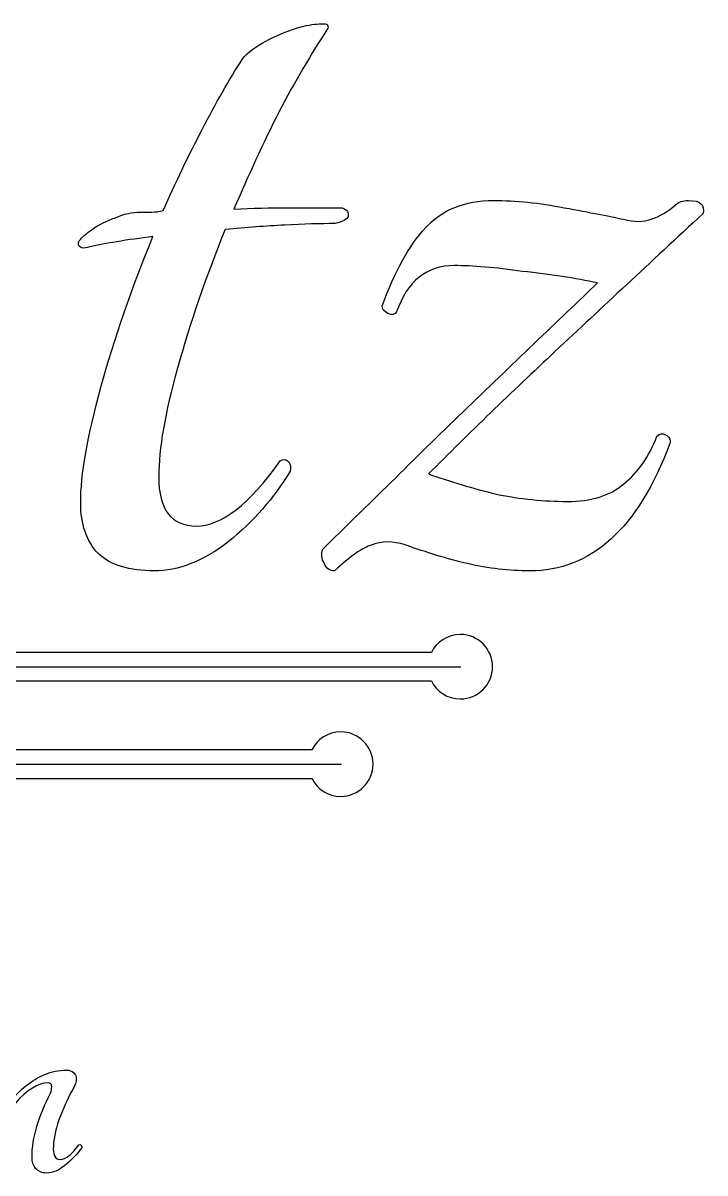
# Model space of a CAD drawing. Extents: x 18 to 132, y 20 to 130.
# Drawn here: x 108.37 to 132.34, y 23.43 to 63.81 of the extents above; entities that cross this region are included whole.
import ezdxf

# ---------------------------------------------------------------- set-up
doc = ezdxf.new("R2010")
doc.units = 0
doc.layers.add('Ebene_1', color=7, linetype='CONTINUOUS')

msp = doc.modelspace()

# ---------------------------------------------------------------- linework, layer by layer
at = {"layer": 'Ebene_1', "color": 7}
for p, q in [((112.481011, 57.169905), (112.887411, 57.169905)), ((117.713411, 57.322305), (119.593011, 57.322305)), ((119.593011, 57.322305), (119.593011, 57.322305)), ((122.619864, 47.975106), (122.619864, 47.975106)), ((122.72222, 41.706902), (27.277922, 41.706902)), ((26.280791, 41.206773), (123.75921, 41.206773)), ((27.277922, 40.706963), (122.72222, 40.706963)), ((118.52145, 38.2854), (31.478699, 38.2854)), ((30.48141, 37.78609), (119.55859, 37.78609)), ((31.478182, 37.28495), (118.52145, 37.28495)), ((110.339458, 24.419176), (110.339458, 24.419168))]:
    msp.add_line(p, q, dxfattribs=at)
for points in [[(118.780211, 63.773905), (119.017278, 63.807772), (119.118878, 63.756972), (119.085011, 63.621505)], [(116.900611, 63.164305), (117.273144, 63.367505), (117.628744, 63.519905), (117.967411, 63.621505)], [(119.085011, 63.621505), (118.509278, 62.740972), (117.933544, 61.758838), (117.357811, 60.675105)], [(117.967411, 63.621505), (118.306078, 63.723105), (118.577011, 63.773905), (118.780211, 63.773905)], [(116.087811, 62.554705), (116.291011, 62.791772), (116.561944, 62.994972), (116.900611, 63.164305)], [(114.665411, 60.065505), (115.139544, 60.979905), (115.613678, 61.809638), (116.087811, 62.554705)], [(117.357811, 60.675105), (116.815944, 59.591372), (116.291011, 58.456838), (115.783011, 57.271505)], [(113.293811, 57.220705), (113.734078, 58.202838), (114.191278, 59.151105), (114.665411, 60.065505)], [(122.518264, 56.611105), (123.093997, 57.254572), (123.889864, 57.576305), (124.905864, 57.576305)], [(124.905864, 57.576305), (125.684797, 57.576305), (126.514531, 57.491638), (127.395064, 57.322305)], [(130.443064, 56.915905), (130.747864, 57.017505), (131.035731, 57.186838), (131.306664, 57.423905)], [(131.306664, 57.423905), (131.408264, 57.525505), (131.560664, 57.576305), (131.763864, 57.576305)], [(131.763864, 57.576305), (132.170264, 57.576305), (132.339597, 57.423905), (132.271864, 57.119105)], [(110.804611, 56.560305), (111.041678, 56.729638), (111.312611, 56.865105), (111.617411, 56.966705)], [(111.617411, 56.966705), (111.922211, 57.102172), (112.210078, 57.169905), (112.481011, 57.169905)], [(112.887411, 57.169905), (113.022878, 57.169905), (113.158344, 57.186838), (113.293811, 57.220705)], [(115.783011, 57.271505), (116.426478, 57.305372), (117.069944, 57.322305), (117.713411, 57.322305)], [(119.796211, 57.017505), (119.762344, 56.915905), (119.609944, 56.831238), (119.339011, 56.763505)], [(119.593011, 57.322305), (119.762344, 57.254572), (119.830078, 57.152972), (119.796211, 57.017505)], [(132.271864, 57.119105), (130.409197, 55.391906), (128.681997, 53.783239), (127.090264, 52.293106)], [(127.395064, 57.322305), (128.309464, 57.152972), (129.003731, 57.017505), (129.477864, 56.915905)], [(110.347411, 56.153905), (110.449011, 56.289372), (110.601411, 56.424838), (110.804611, 56.560305)], [(115.478211, 56.560305), (114.800878, 54.900839), (114.242078, 53.275239), (113.801811, 51.683506)], [(117.561011, 56.712705), (116.917544, 56.678838), (116.223278, 56.628038), (115.478211, 56.560305)], [(119.339011, 56.763505), (118.831011, 56.763505), (118.238344, 56.746572), (117.561011, 56.712705)], [(120.994264, 53.867906), (121.434531, 55.087106), (121.942531, 56.001506), (122.518264, 56.611105)], [(129.477864, 56.915905), (129.850397, 56.814305), (130.172131, 56.814305), (130.443064, 56.915905)], [(110.499811, 55.899905), (110.330478, 55.933772), (110.279678, 56.018438), (110.347411, 56.153905)], [(112.938211, 56.306305), (112.057678, 56.204705), (111.244878, 56.069238), (110.499811, 55.899905)], [(111.109411, 51.023106), (111.583544, 52.750306), (112.193144, 54.511372), (112.938211, 56.306305)], [(123.534264, 55.290306), (122.552131, 55.290306), (121.874797, 54.748439), (121.502264, 53.664706)], [(125.921864, 55.087106), (124.973597, 55.222573), (124.177731, 55.290306), (123.534264, 55.290306)], [(128.563464, 54.680706), (127.784531, 54.850039), (126.903997, 54.985506), (125.921864, 55.087106)], [(126.328264, 52.547106), (127.141064, 53.326039), (127.886131, 54.037239), (128.563464, 54.680706)], [(121.197464, 53.613906), (121.061997, 53.681639), (120.994264, 53.766306), (120.994264, 53.867906)], [(121.502264, 53.664706), (121.434531, 53.563106), (121.332931, 53.546173), (121.197464, 53.613906)], [(123.839064, 50.159506), (124.685731, 50.972306), (125.515464, 51.768173), (126.328264, 52.547106)], [(127.090264, 52.293106), (125.532397, 50.836839), (124.042264, 49.397506), (122.619864, 47.975106)], [(113.801811, 51.683506), (113.361544, 50.125639), (113.141411, 48.855639), (113.141411, 47.873506)], [(110.398211, 46.959106), (110.398211, 47.941239), (110.635278, 49.295906), (111.109411, 51.023106)], [(121.299064, 47.670306), (122.145731, 48.516973), (122.992397, 49.346706), (123.839064, 50.159506)], [(129.477864, 47.619506), (129.985864, 48.025906), (130.375331, 48.584706), (130.646264, 49.295906)], [(130.646264, 49.295906), (130.747864, 49.397506), (130.849464, 49.414439), (130.951064, 49.346706)], [(130.951064, 49.346706), (131.086531, 49.278973), (131.137331, 49.177373), (131.103464, 49.041906)], [(131.103464, 49.041906), (129.985864, 46.061639), (128.343331, 44.571506), (126.175864, 44.571506)], [(117.408611, 48.432306), (117.510211, 48.500039), (117.594878, 48.500039), (117.662611, 48.432306)], [(114.462211, 46.146306), (115.342744, 46.146306), (116.324878, 46.908306), (117.408611, 48.432306)], [(117.764211, 48.076706), (117.188478, 47.128439), (116.460344, 46.298706), (115.579811, 45.587506)], [(117.662611, 48.432306), (117.764211, 48.364573), (117.798078, 48.246039), (117.764211, 48.076706)], [(113.141411, 47.873506), (113.141411, 46.722039), (113.581678, 46.146306), (114.462211, 46.146306)], [(118.911464, 45.333506), (119.656531, 46.078573), (120.452397, 46.857506), (121.299064, 47.670306)], [(122.619864, 47.975106), (123.398797, 47.704173), (124.194664, 47.467106), (125.007464, 47.263906)], [(125.007464, 47.263906), (125.854131, 47.094573), (126.683864, 47.009906), (127.496664, 47.009906)], [(127.496664, 47.009906), (128.343331, 47.009906), (129.003731, 47.213106), (129.477864, 47.619506)], [(111.007811, 45.181106), (110.601411, 45.621373), (110.398211, 46.214039), (110.398211, 46.959106)], [(115.579811, 45.587506), (114.699278, 44.910173), (113.835678, 44.571506), (112.989011, 44.571506)], [(118.962264, 44.825506), (118.860664, 44.994839), (118.843731, 45.164173), (118.911464, 45.333506)], [(120.638664, 45.485906), (120.299997, 45.384306), (119.859731, 45.079506), (119.317864, 44.571506)], [(121.807064, 45.485906), (121.366797, 45.621373), (120.977331, 45.621373), (120.638664, 45.485906)], [(123.991464, 44.825506), (123.280264, 44.994839), (122.552131, 45.214973), (121.807064, 45.485906)], [(112.989011, 44.571506), (112.108478, 44.571506), (111.448078, 44.774706), (111.007811, 45.181106)], [(119.317864, 44.571506), (119.148531, 44.571506), (119.029997, 44.656173), (118.962264, 44.825506)], [(126.175864, 44.571506), (125.464664, 44.571506), (124.736531, 44.656173), (123.991464, 44.825506)], [(123.73818, 42.339939), (123.29333, 42.339939), (122.90739, 42.081344), (122.72222, 41.706902)], [(124.873, 41.207191), (124.873, 41.831332), (124.36232, 42.339939), (123.73818, 42.339939)], [(123.73818, 40.074444), (124.36232, 40.074444), (124.873, 40.583052), (124.873, 41.207191)], [(122.72222, 40.706963), (122.90744, 40.332661), (123.29344, 40.074444), (123.73818, 40.074444)], [(119.53896, 38.91999), (119.09404, 38.91999), (118.70715, 38.6605), (118.52145, 38.2854)], [(120.6717, 37.78517), (120.6717, 38.40931), (120.1631, 38.91999), (119.53896, 38.91999)], [(119.53896, 36.65243), (120.1631, 36.65243), (120.6717, 37.16105), (120.6717, 37.78517)], [(118.52145, 37.28495), (118.70723, 36.91064), (119.09421, 36.65243), (119.53896, 36.65243)], [(108.476797, 26.493504), (108.683759, 26.662837), (108.904832, 26.794541), (109.140016, 26.888616)], [(109.140016, 26.888616), (109.375202, 26.992097), (109.624498, 27.043837), (109.887905, 27.043837)], [(109.887905, 27.043837), (110.000794, 27.043837), (110.08546, 27.015614), (110.141905, 26.95917)], [(110.141905, 26.95917), (110.207756, 26.902726), (110.240681, 26.836875), (110.240681, 26.761617)], [(110.240681, 26.761617), (110.240681, 26.629912), (110.207756, 26.512319), (110.141905, 26.408837)], [(107.926464, 25.943171), (108.095797, 26.150135), (108.279241, 26.333579), (108.476797, 26.493504)], [(109.252906, 26.592286), (108.904833, 26.592286), (108.51913, 26.352398), (108.095797, 25.87262)], [(109.379906, 26.451173), (109.379906, 26.545249), (109.337572, 26.592286), (109.252906, 26.592286)], [(109.337572, 26.239507), (109.365795, 26.30536), (109.379906, 26.375915), (109.379906, 26.451173)], [(110.141905, 26.408837), (109.944349, 26.051358), (109.775016, 25.679766), (109.633905, 25.294062)], [(108.857796, 25.068288), (108.980092, 25.453992), (109.140017, 25.844398), (109.337572, 26.239507)], [(108.688463, 23.995846), (108.688463, 24.325103), (108.744907, 24.682584), (108.857796, 25.068288)], [(109.633905, 25.294062), (109.502201, 24.917767), (109.436349, 24.579101), (109.436349, 24.278063)], [(109.436349, 24.278063), (109.436349, 24.033472), (109.516312, 23.911177), (109.676239, 23.911177)], [(110.438238, 24.320399), (110.268905, 24.085215), (110.071349, 23.878253), (109.845572, 23.699513)], [(109.986682, 24.038176), (110.090164, 24.122843), (110.207756, 24.249843), (110.339458, 24.419176)], [(110.339458, 24.419168), (110.358274, 24.437982), (110.381792, 24.433281), (110.410015, 24.405066)], [(110.410015, 24.405066), (110.438237, 24.386252), (110.447644, 24.35803), (110.438238, 24.320399)], [(108.815463, 23.586623), (108.730796, 23.690105), (108.688463, 23.826513), (108.688463, 23.995846)], [(109.676239, 23.911177), (109.779719, 23.911177), (109.8832, 23.95351), (109.986682, 24.038176)], [(109.196462, 23.431403), (109.036536, 23.431403), (108.909536, 23.483143), (108.815463, 23.586623)], [(109.845572, 23.699513), (109.629201, 23.520773), (109.412831, 23.431403), (109.196462, 23.431403)]]:
    msp.add_open_spline(points, degree=3, dxfattribs=at)

doc.saveas('drawing.dxf')
